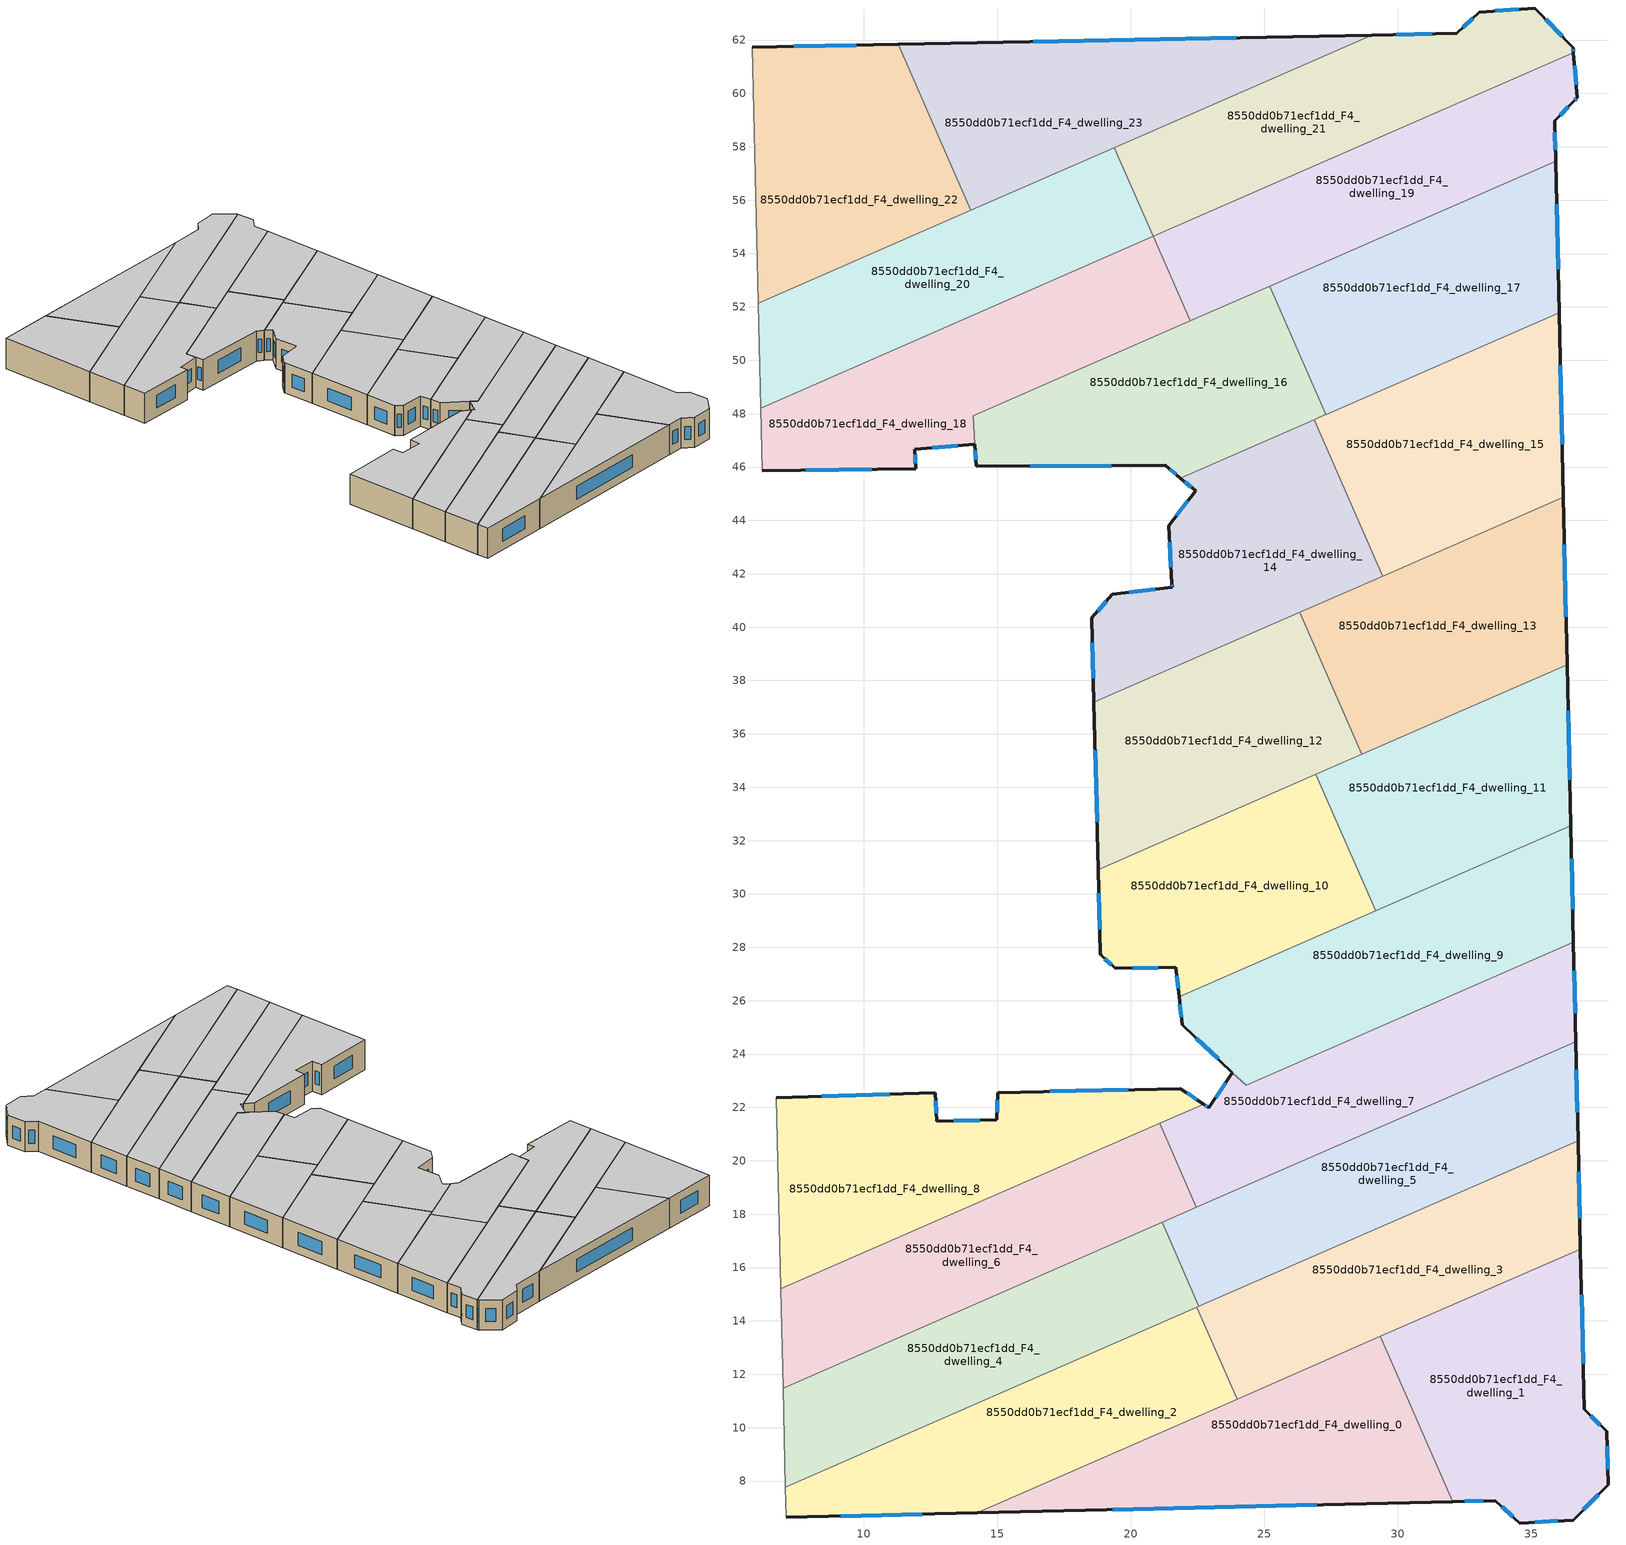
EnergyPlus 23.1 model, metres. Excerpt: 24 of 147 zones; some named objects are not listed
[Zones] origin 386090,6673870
8550dd0b71ecf1dd_F4_dwelling_0
 floor to 8550dd0b71ecf1dd_F3_dwelling_0 (EU_floor_Construction): 29.36,13.42 32.06,7.23 14.24,6.81 z12
 wall outside (EU_wall_Construction): 14.24,6.81 32.06,7.23 z12:15
 wall to 8550dd0b71ecf1dd_F4_dwelling_1 (EU_wall_Construction): 32.06,7.23 29.36,13.42 z12:15
 wall to 8550dd0b71ecf1dd_F4_dwelling_2 (EU_wall_Construction): 23.99,11.07 14.24,6.81 z12:15
 wall to 8550dd0b71ecf1dd_F4_dwelling_3 (EU_wall_Construction): 29.36,13.42 23.99,11.07 z12:15
 window (EU_Window_Construction): 19.33,6.93 26.97,7.11 z12.86:14.14
 ceiling to 8550dd0b71ecf1dd_F5_dwelling_0 (EU_floor_Construction): 32.06,7.23 29.36,13.42 14.24,6.81 z15
8550dd0b71ecf1dd_F4_dwelling_1
 floor to 8550dd0b71ecf1dd_F3_dwelling_1 (EU_floor_Construction): 36.85,16.7 36.99,10.68 37.84,9.87 37.89,7.87 36.58,6.54 34.58,6.43 33.66,7.27 32.06,7.23 29.36,13.42 z12
 wall outside (EU_wall_Construction): 32.06,7.23 33.66,7.27 34.58,6.43 36.58,6.54 37.89,7.87 37.84,9.87 36.99,10.68 36.85,16.7 z12:15
 wall to 8550dd0b71ecf1dd_F4_dwelling_3 (EU_wall_Construction): 36.85,16.7 29.36,13.42 z12:15
 window (EU_Window_Construction): 35.15,6.46 36,6.51 / 33.92,7.03 34.32,6.67 / 32.52,7.24 33.2,7.26 / 36.95,12.4 36.89,14.98 / 37.6,10.1 37.23,10.45 / 37.88,8.44 37.85,9.29 / 36.95,6.92 37.52,7.49 z12.86:14.14
 ceiling to 8550dd0b71ecf1dd_F5_dwelling_1 (EU_floor_Construction): 36.58,6.54 37.89,7.87 37.84,9.87 36.99,10.68 36.85,16.7 29.36,13.42 32.06,7.23 33.66,7.27 34.58,6.43 z15
8550dd0b71ecf1dd_F4_dwelling_10
 floor to 8550dd0b71ecf1dd_F3_dwelling_10 (EU_floor_Construction): 26.94,34.48 29.17,29.37 21.81,26.15 21.69,27.25 19.42,27.21 18.87,27.72 18.86,27.78 18.78,30.92 z12
 wall outside (EU_wall_Construction): 18.78,30.92 18.86,27.78 18.87,27.72 19.42,27.21 21.69,27.25 21.81,26.15 z12:15
 wall to 8550dd0b71ecf1dd_F4_dwelling_11 (EU_wall_Construction): 29.17,29.37 26.94,34.48 z12:15
 wall to 8550dd0b71ecf1dd_F4_dwelling_9 (EU_wall_Construction): 21.81,26.15 29.17,29.37 z12:15
 wall to 8550dd0b71ecf1dd_F4_dwelling_12 (EU_wall_Construction): 26.94,34.48 18.78,30.92 z12:15
 window (EU_Window_Construction): 21.72,26.94 21.77,26.46 / 20.07,27.22 21.04,27.24 / 19.03,27.58 19.26,27.35 / 18.81,30.02 18.84,28.68 z12.86:14.14
 ceiling to 8550dd0b71ecf1dd_F5_dwelling_10 (EU_floor_Construction): 29.17,29.37 26.94,34.48 18.78,30.92 18.86,27.78 18.87,27.72 19.42,27.21 21.69,27.25 21.81,26.15 z15
8550dd0b71ecf1dd_F4_dwelling_11
 floor to 8550dd0b71ecf1dd_F3_dwelling_11 (EU_floor_Construction): 36.35,38.6 36.49,32.56 29.17,29.37 26.94,34.48 z12
 wall outside (EU_wall_Construction): 36.49,32.56 36.35,38.6 z12:15
 wall to 8550dd0b71ecf1dd_F4_dwelling_13 (EU_wall_Construction): 36.35,38.6 28.65,35.23 z12:15
 wall to 8550dd0b71ecf1dd_F4_dwelling_9 (EU_wall_Construction): 29.17,29.37 36.49,32.56 z12:15
 wall to 8550dd0b71ecf1dd_F4_dwelling_12 (EU_wall_Construction): 28.65,35.23 26.94,34.48 z12:15
 window (EU_Window_Construction): 36.45,34.29 36.39,36.87 z12.86:14.14
 ceiling to 8550dd0b71ecf1dd_F5_dwelling_11 (EU_floor_Construction): 36.49,32.56 36.35,38.6 26.94,34.48 29.17,29.37 z15
8550dd0b71ecf1dd_F4_dwelling_12
 floor to 8550dd0b71ecf1dd_F3_dwelling_12 (EU_floor_Construction): 26.33,40.55 28.65,35.23 18.78,30.92 18.62,37.18 z12
 wall outside (EU_wall_Construction): 18.62,37.18 18.78,30.92 z12:15
 wall to 8550dd0b71ecf1dd_F4_dwelling_14 (EU_wall_Construction): 26.33,40.55 18.62,37.18 z12:15
 wall to 8550dd0b71ecf1dd_F4_dwelling_13 (EU_wall_Construction): 28.65,35.23 26.33,40.55 z12:15
 window (EU_Window_Construction): 18.67,35.39 18.74,32.71 z12.86:14.14
 ceiling to 8550dd0b71ecf1dd_F5_dwelling_12 (EU_floor_Construction): 28.65,35.23 26.33,40.55 18.62,37.18 18.78,30.92 z15
8550dd0b71ecf1dd_F4_dwelling_13
 floor to 8550dd0b71ecf1dd_F3_dwelling_13 (EU_floor_Construction): 36.21,44.87 36.35,38.6 28.65,35.23 26.33,40.55 z12
 wall outside (EU_wall_Construction): 36.35,38.6 36.21,44.87 z12:15
 wall to 8550dd0b71ecf1dd_F4_dwelling_15 (EU_wall_Construction): 36.21,44.87 29.44,41.91 z12:15
 wall to 8550dd0b71ecf1dd_F4_dwelling_14 (EU_wall_Construction): 29.44,41.91 26.33,40.55 z12:15
 window (EU_Window_Construction): 36.31,40.39 36.25,43.08 z12.86:14.14
 ceiling to 8550dd0b71ecf1dd_F5_dwelling_13 (EU_floor_Construction): 36.35,38.6 36.21,44.87 26.33,40.55 28.65,35.23 z15
8550dd0b71ecf1dd_F4_dwelling_14
 floor to 8550dd0b71ecf1dd_F3_dwelling_14 (EU_floor_Construction): 26.87,47.78 29.44,41.91 18.62,37.18 18.54,40.32 18.54,40.35 19.3,41.23 21.55,41.5 21.54,41.63 21.42,43.81 22.43,45.11 21.86,45.59 z12
 wall outside (EU_wall_Construction): 21.86,45.59 22.43,45.11 21.42,43.81 21.54,41.63 21.55,41.5 19.3,41.23 18.54,40.35 18.54,40.32 18.62,37.18 z12:15
 wall to 8550dd0b71ecf1dd_F4_dwelling_15 (EU_wall_Construction): 29.44,41.91 26.87,47.78 z12:15
 wall to 8550dd0b71ecf1dd_F4_dwelling_16 (EU_wall_Construction): 26.87,47.78 21.86,45.59 z12:15
 window (EU_Window_Construction): 18.56,39.42 18.6,38.08 / 19.09,40.98 18.76,40.6 / 20.91,41.42 19.95,41.31 / 21.55,41.59 21.55,41.54 / 21.46,43.18 21.51,42.25 / 22.14,44.74 21.71,44.18 / 22.02,45.45 22.27,45.25 z12.86:14.14
 ceiling to 8550dd0b71ecf1dd_F5_dwelling_14 (EU_floor_Construction): 29.44,41.91 26.87,47.78 21.86,45.59 22.43,45.11 21.42,43.81 21.54,41.63 21.55,41.5 19.3,41.23 18.54,40.35 18.54,40.32 18.62,37.18 z15
8550dd0b71ecf1dd_F4_dwelling_15
 floor to 8550dd0b71ecf1dd_F3_dwelling_15 (EU_floor_Construction): 36.05,51.79 36.21,44.87 29.44,41.91 26.87,47.78 z12
 wall outside (EU_wall_Construction): 36.21,44.87 36.05,51.79 z12:15
 wall to 8550dd0b71ecf1dd_F4_dwelling_17 (EU_wall_Construction): 36.05,51.79 27.31,47.97 z12:15
 wall to 8550dd0b71ecf1dd_F4_dwelling_16 (EU_wall_Construction): 27.31,47.97 26.87,47.78 z12:15
 window (EU_Window_Construction): 36.16,46.85 36.09,49.81 z12.86:14.14
 ceiling to 8550dd0b71ecf1dd_F5_dwelling_15 (EU_floor_Construction): 36.21,44.87 36.05,51.79 26.87,47.78 29.44,41.91 z15
8550dd0b71ecf1dd_F4_dwelling_16
 floor to 8550dd0b71ecf1dd_F3_dwelling_16 (EU_floor_Construction): 25.21,52.78 27.31,47.97 21.86,45.59 21.3,46.06 14.21,46.03 14.09,47.92 z12
 wall outside (EU_wall_Construction): 14.16,46.86 14.21,46.03 21.3,46.06 21.86,45.59 z12:15
 wall to 8550dd0b71ecf1dd_F4_dwelling_17 (EU_wall_Construction): 27.31,47.97 25.21,52.78 z12:15
 wall to 8550dd0b71ecf1dd_F4_dwelling_18 (EU_wall_Construction): 22.24,51.48 14.1,47.92 / 14.09,47.92 14.16,46.86 z12:15
 wall to 8550dd0b71ecf1dd_F4_dwelling_19 (EU_wall_Construction): 25.21,52.78 22.24,51.48 z12:15
 window (EU_Window_Construction): 21.46,45.92 21.7,45.72 / 16.23,46.04 19.27,46.05 / 14.17,46.62 14.19,46.27 z12.86:14.14
 ceiling to 8550dd0b71ecf1dd_F5_dwelling_16 (EU_floor_Construction): 27.31,47.97 25.21,52.78 14.09,47.92 14.21,46.03 21.3,46.06 21.86,45.59 z15
8550dd0b71ecf1dd_F4_dwelling_17
 floor to 8550dd0b71ecf1dd_F3_dwelling_17 (EU_floor_Construction): 35.92,57.46 36.05,51.79 27.31,47.97 25.21,52.78 z12
 wall outside (EU_wall_Construction): 36.05,51.79 35.92,57.46 z12:15
 wall to 8550dd0b71ecf1dd_F4_dwelling_19 (EU_wall_Construction): 35.92,57.46 25.21,52.78 z12:15
 window (EU_Window_Construction): 36.01,53.41 35.96,55.84 z12.86:14.14
 ceiling to 8550dd0b71ecf1dd_F5_dwelling_17 (EU_floor_Construction): 36.05,51.79 35.92,57.46 25.21,52.78 27.31,47.97 z15
8550dd0b71ecf1dd_F4_dwelling_18
 floor to 8550dd0b71ecf1dd_F3_dwelling_18 (EU_floor_Construction): 20.85,54.64 22.23,51.48 14.09,47.92 14.16,46.86 11.91,46.67 11.94,45.93 6.18,45.86 6.13,48.21 z12
 wall outside (EU_wall_Construction): 6.18,45.86 11.94,45.93 11.91,46.67 14.16,46.86 z12:15
 wall adiabatic (EU_wall_Construction): 6.13,48.21 6.18,45.86 z12:15
 wall to 8550dd0b71ecf1dd_F4_dwelling_19 (EU_wall_Construction): 22.23,51.48 20.85,54.64 z12:15
 wall to 8550dd0b71ecf1dd_F4_dwelling_20 (EU_wall_Construction): 20.85,54.64 6.13,48.21 z12:15
 window (EU_Window_Construction): 12.55,46.73 13.52,46.8 / 11.93,46.15 11.92,46.46 / 7.83,45.88 10.3,45.91 z12.86:14.14
 ceiling to 8550dd0b71ecf1dd_F5_dwelling_18 (EU_floor_Construction): 22.23,51.48 20.85,54.64 6.13,48.21 6.18,45.86 11.94,45.93 11.91,46.67 14.16,46.86 14.09,47.92 z15
8550dd0b71ecf1dd_F4_dwelling_19
 floor to 8550dd0b71ecf1dd_F3_dwelling_19 (EU_floor_Construction): 36.59,61.52 36.74,59.85 36.6,59.7 35.88,58.98 35.92,57.46 22.23,51.48 20.85,54.64 z12
 wall outside (EU_wall_Construction): 35.92,57.46 35.88,58.98 36.6,59.7 36.74,59.85 36.59,61.52 z12:15
 wall to 8550dd0b71ecf1dd_F4_dwelling_21 (EU_wall_Construction): 36.59,61.52 20.85,54.64 z12:15
 window (EU_Window_Construction): 36.09,59.18 36.39,59.49 / 35.91,57.89 35.89,58.54 / 36.7,60.33 36.63,61.04 / 36.64,59.74 36.7,59.81 z12.86:14.14
 ceiling to 8550dd0b71ecf1dd_F5_dwelling_19 (EU_floor_Construction): 35.92,57.46 35.88,58.98 36.6,59.7 36.74,59.85 36.59,61.52 20.85,54.64 22.23,51.48 z15
8550dd0b71ecf1dd_F4_dwelling_2
 floor to 8550dd0b71ecf1dd_F3_dwelling_2 (EU_floor_Construction): 22.48,14.51 23.99,11.07 14.24,6.81 7.08,6.64 7.06,7.77 z12
 wall outside (EU_wall_Construction): 7.08,6.64 14.24,6.81 z12:15
 wall adiabatic (EU_wall_Construction): 7.06,7.77 7.08,6.64 z12:15
 wall to 8550dd0b71ecf1dd_F4_dwelling_3 (EU_wall_Construction): 23.99,11.07 22.48,14.51 z12:15
 wall to 8550dd0b71ecf1dd_F4_dwelling_4 (EU_wall_Construction): 22.48,14.51 7.06,7.77 z12:15
 window (EU_Window_Construction): 9.13,6.69 12.19,6.76 z12.86:14.14
 ceiling to 8550dd0b71ecf1dd_F5_dwelling_2 (EU_floor_Construction): 23.99,11.07 22.48,14.51 7.06,7.77 7.08,6.64 14.24,6.81 z15
8550dd0b71ecf1dd_F4_dwelling_20
 floor to 8550dd0b71ecf1dd_F3_dwelling_20 (EU_floor_Construction): 19.39,57.97 20.85,54.64 6.13,48.21 6.04,52.14 z12
 wall to 8550dd0b71ecf1dd_F4_dwelling_21 (EU_wall_Construction): 20.85,54.64 19.39,57.97 z12:15
 wall adiabatic (EU_wall_Construction): 6.04,52.14 6.13,48.21 z12:15
 wall to 8550dd0b71ecf1dd_F4_dwelling_22 (EU_wall_Construction): 14,55.62 6.04,52.14 z12:15
 wall to 8550dd0b71ecf1dd_F4_dwelling_23 (EU_wall_Construction): 19.39,57.97 14,55.62 z12:15
 ceiling to 8550dd0b71ecf1dd_F5_dwelling_20 (EU_floor_Construction): 20.85,54.64 19.39,57.97 6.04,52.14 6.13,48.21 z15
8550dd0b71ecf1dd_F4_dwelling_21
 floor to 8550dd0b71ecf1dd_F3_dwelling_21 (EU_floor_Construction): 35.14,63.2 36.57,61.72 36.59,61.52 20.85,54.64 19.39,57.97 29.03,62.19 32.22,62.25 33.06,63.05 z12
 wall outside (EU_wall_Construction): 36.59,61.52 36.57,61.72 35.14,63.2 33.06,63.05 32.22,62.25 29.03,62.19 z12:15
 wall to 8550dd0b71ecf1dd_F4_dwelling_23 (EU_wall_Construction): 29.03,62.19 19.39,57.97 z12:15
 window (EU_Window_Construction): 34.54,63.16 33.66,63.09 / 36.16,62.14 35.55,62.78 / 36.59,61.58 36.58,61.66 / 31.31,62.23 29.94,62.21 / 32.82,62.82 32.46,62.48 z12.86:14.14
 ceiling to 8550dd0b71ecf1dd_F5_dwelling_21 (EU_floor_Construction): 36.59,61.52 36.57,61.72 35.14,63.2 33.06,63.05 32.22,62.25 29.03,62.19 19.39,57.97 20.85,54.64 z15
8550dd0b71ecf1dd_F4_dwelling_22
 floor to 8550dd0b71ecf1dd_F3_dwelling_22 (EU_floor_Construction): 11.28,61.84 14,55.62 6.04,52.14 5.82,61.73 z12
 wall outside (EU_wall_Construction): 11.28,61.84 5.82,61.73 z12:15
 wall to 8550dd0b71ecf1dd_F4_dwelling_23 (EU_wall_Construction): 14,55.62 11.28,61.84 z12:15
 wall adiabatic (EU_wall_Construction): 5.82,61.73 6.04,52.14 z12:15
 window (EU_Window_Construction): 9.72,61.81 7.38,61.76 z12.86:14.14
 ceiling to 8550dd0b71ecf1dd_F5_dwelling_22 (EU_floor_Construction): 14,55.62 11.28,61.84 5.82,61.73 6.04,52.14 z15
8550dd0b71ecf1dd_F4_dwelling_23
 floor to 8550dd0b71ecf1dd_F3_dwelling_23 (EU_floor_Construction): 29.03,62.19 14,55.62 11.28,61.84 z12
 wall outside (EU_wall_Construction): 29.03,62.19 11.28,61.84 z12:15
 window (EU_Window_Construction): 23.96,62.09 16.35,61.94 z12.86:14.14
 ceiling to 8550dd0b71ecf1dd_F5_dwelling_23 (EU_floor_Construction): 29.03,62.19 11.28,61.84 14,55.62 z15
8550dd0b71ecf1dd_F4_dwelling_3
 floor to 8550dd0b71ecf1dd_F3_dwelling_3 (EU_floor_Construction): 36.76,20.76 36.85,16.7 23.99,11.07 22.48,14.51 z12
 wall outside (EU_wall_Construction): 36.85,16.7 36.76,20.76 z12:15
 wall to 8550dd0b71ecf1dd_F4_dwelling_5 (EU_wall_Construction): 36.76,20.76 22.56,14.55 z12:15
 wall to 8550dd0b71ecf1dd_F4_dwelling_4 (EU_wall_Construction): 22.55,14.55 22.48,14.51 z12:15
 window (EU_Window_Construction): 36.83,17.86 36.79,19.6 z12.86:14.14
 ceiling to 8550dd0b71ecf1dd_F5_dwelling_3 (EU_floor_Construction): 36.85,16.7 36.76,20.76 22.48,14.51 23.99,11.07 z15
8550dd0b71ecf1dd_F4_dwelling_4
 floor to 8550dd0b71ecf1dd_F3_dwelling_4 (EU_floor_Construction): 21.18,17.7 22.55,14.55 7.06,7.77 6.97,11.49 z12
 wall adiabatic (EU_wall_Construction): 6.97,11.49 7.06,7.77 z12:15
 wall to 8550dd0b71ecf1dd_F4_dwelling_5 (EU_wall_Construction): 22.55,14.55 21.18,17.7 z12:15
 wall to 8550dd0b71ecf1dd_F4_dwelling_6 (EU_wall_Construction): 21.18,17.7 6.97,11.49 z12:15
 ceiling to 8550dd0b71ecf1dd_F5_dwelling_4 (EU_floor_Construction): 22.55,14.55 21.18,17.7 6.97,11.49 7.06,7.77 z15
8550dd0b71ecf1dd_F4_dwelling_5
 floor to 8550dd0b71ecf1dd_F3_dwelling_5 (EU_floor_Construction): 36.68,24.47 36.76,20.76 22.55,14.55 21.18,17.7 z12
 wall outside (EU_wall_Construction): 36.76,20.76 36.68,24.47 z12:15
 wall to 8550dd0b71ecf1dd_F4_dwelling_7 (EU_wall_Construction): 36.68,24.47 22.46,18.26 z12:15
 wall to 8550dd0b71ecf1dd_F4_dwelling_6 (EU_wall_Construction): 22.46,18.26 21.18,17.7 z12:15
 window (EU_Window_Construction): 36.74,21.82 36.7,23.41 z12.86:14.14
 ceiling to 8550dd0b71ecf1dd_F5_dwelling_5 (EU_floor_Construction): 36.76,20.76 36.68,24.47 21.18,17.7 22.55,14.55 z15
8550dd0b71ecf1dd_F4_dwelling_6
 floor to 8550dd0b71ecf1dd_F3_dwelling_6 (EU_floor_Construction): 21.09,21.41 22.46,18.26 6.97,11.49 6.89,15.2 z12
 wall adiabatic (EU_wall_Construction): 6.89,15.2 6.97,11.49 z12:15
 wall to 8550dd0b71ecf1dd_F4_dwelling_7 (EU_wall_Construction): 22.46,18.26 21.09,21.41 z12:15
 wall to 8550dd0b71ecf1dd_F4_dwelling_8 (EU_wall_Construction): 21.09,21.41 6.89,15.2 z12:15
 ceiling to 8550dd0b71ecf1dd_F5_dwelling_6 (EU_floor_Construction): 22.46,18.26 21.09,21.41 6.89,15.2 6.97,11.49 z15
8550dd0b71ecf1dd_F4_dwelling_7
 floor to 8550dd0b71ecf1dd_F3_dwelling_7 (EU_floor_Construction): 36.59,28.18 36.68,24.47 22.46,18.26 21.09,21.41 22.73,22.12 22.93,21.99 23.81,23.31 24.33,22.82 z12
 wall outside (EU_wall_Construction): 36.68,24.47 36.59,28.18 / 23.81,23.31 22.93,21.99 22.73,22.12 z12:15
 wall to 8550dd0b71ecf1dd_F4_dwelling_9 (EU_wall_Construction): 36.59,28.18 24.33,22.82 23.81,23.31 z12:15
 wall to 8550dd0b71ecf1dd_F4_dwelling_8 (EU_wall_Construction): 22.73,22.12 21.09,21.41 z12:15
 window (EU_Window_Construction): 36.65,25.53 36.61,27.12 / 22.87,22.03 22.79,22.09 / 23.56,22.93 23.18,22.37 z12.86:14.14
 ceiling to 8550dd0b71ecf1dd_F5_dwelling_7 (EU_floor_Construction): 36.68,24.47 36.59,28.18 24.33,22.82 23.81,23.31 22.93,21.99 22.73,22.12 21.09,21.41 22.46,18.26 z15
8550dd0b71ecf1dd_F4_dwelling_8
 floor to 8550dd0b71ecf1dd_F3_dwelling_8 (EU_floor_Construction): 22.73,22.12 6.89,15.2 6.72,22.36 12.68,22.55 12.73,21.49 14.98,21.53 15.02,22.56 21.86,22.71 z12
 wall outside (EU_wall_Construction): 22.73,22.12 21.86,22.71 15.02,22.56 14.98,21.53 12.73,21.49 12.68,22.55 6.72,22.36 z12:15
 wall adiabatic (EU_wall_Construction): 6.72,22.36 6.89,15.2 z12:15
 window (EU_Window_Construction): 10.98,22.5 8.42,22.41 / 12.72,21.79 12.69,22.25 / 14.34,21.52 13.37,21.5 / 15.01,22.26 14.99,21.82 / 19.91,22.67 16.97,22.6 / 22.48,22.29 22.11,22.54 z12.86:14.14
 ceiling to 8550dd0b71ecf1dd_F5_dwelling_8 (EU_floor_Construction): 22.73,22.12 21.86,22.71 15.02,22.56 14.98,21.53 12.73,21.49 12.68,22.55 6.72,22.36 6.89,15.2 z15
8550dd0b71ecf1dd_F4_dwelling_9
 floor to 8550dd0b71ecf1dd_F3_dwelling_9 (EU_floor_Construction): 36.49,32.56 36.59,28.18 24.33,22.82 21.92,25.1 21.81,26.15 z12
 wall outside (EU_wall_Construction): 21.81,26.15 21.92,25.1 23.81,23.31 / 36.59,28.18 36.49,32.56 z12:15
 window (EU_Window_Construction): 21.84,25.85 21.89,25.4 / 36.56,29.44 36.52,31.31 / 22.46,24.59 23.27,23.82 z12.86:14.14
 ceiling to 8550dd0b71ecf1dd_F5_dwelling_9 (EU_floor_Construction): 36.59,28.18 36.49,32.56 21.81,26.15 21.92,25.1 24.33,22.82 z15
[Building]
EU S2 Campaign: North Axis=0; Terrain=City; Solar Distribution=FullExterior
[Site:Location]
Helsinki-Vantaa.AP: Latitude=60.317; Longitude=24.963; Time Zone=2; Elevation=54.6
[SizingPeriod:WeatherFileDays]
AnnualSizingPeriod: Begin Month=1; Begin Day of Month=1; End Month=12; End Day of Month=31; Day of Week for Start Day=Monday; Use Weather File Daylight Saving Period=No; Use Weather File Rain and Snow Indicators=No
[MATERIAL]
EU_InternalMass_Material: Roughness=MediumRough; Thickness=0.1; Conductivity=1; Density=1800; Specific Heat=900; Thermal Absorptance=0.9; Solar Absorptance=0.7; Visible Absorptance=0.7
[MATERIAL:NOMASS] Roughness=MediumRough; Thermal Absorptance=0.9; Solar Absorptance=0.7; Visible Absorptance=0.7
Name | Thermal Resistance
EU_wall_NoMass | 1.10183
EU_floor_NoMass | 1.70606
[WINDOWMATERIAL:SIMPLEGLAZINGSYSTEM]
EU_Window_SimpleGlazing: UFactor=3.11035; Solar Heat Gain Coefficient=0.8; Visible Transmittance=0.8
[CONSTRUCTION]
EU_wall_Construction: EU_wall_NoMass
EU_floor_Construction: EU_floor_NoMass
EU_Window_Construction: EU_Window_SimpleGlazing
EU_InternalMass_Construction: EU_InternalMass_Material
[ZONE] Type=1; Multiplier=1; Ceiling Height=autocalculate; Floor Area=autocalculate; Part of Total Floor Area=Yes
Name | Volume
8550dd0b71ecf1dd_F4_dwelling_0 | 167.086
8550dd0b71ecf1dd_F4_dwelling_1 | 167.07
8550dd0b71ecf1dd_F4_dwelling_10 | 152.922
8550dd0b71ecf1dd_F4_dwelling_11 | 152.933
8550dd0b71ecf1dd_F4_dwelling_12 | 167.065
8550dd0b71ecf1dd_F4_dwelling_13; 8550dd0b71ecf1dd_F4_dwelling_15 | 167.101
8550dd0b71ecf1dd_F4_dwelling_14 | 167.121
8550dd0b71ecf1dd_F4_dwelling_16 | 158.763
8550dd0b71ecf1dd_F4_dwelling_17 | 167.071
8550dd0b71ecf1dd_F4_dwelling_18 | 175.412
8550dd0b71ecf1dd_F4_dwelling_19; 8550dd0b71ecf1dd_F4_dwelling_3 | 167.09
8550dd0b71ecf1dd_F4_dwelling_2 | 167.093
8550dd0b71ecf1dd_F4_dwelling_20 | 167.083
8550dd0b71ecf1dd_F4_dwelling_21 | 167.095
8550dd0b71ecf1dd_F4_dwelling_22 | 167.094
8550dd0b71ecf1dd_F4_dwelling_23 | 167.108
8550dd0b71ecf1dd_F4_dwelling_4 | 167.112
8550dd0b71ecf1dd_F4_dwelling_5 | 167.111
8550dd0b71ecf1dd_F4_dwelling_6 | 167.076
8550dd0b71ecf1dd_F4_dwelling_7 | 168.354
8550dd0b71ecf1dd_F4_dwelling_8 | 179.109
8550dd0b71ecf1dd_F4_dwelling_9 | 182.156
[INTERNALMASS] Construction=EU_InternalMass_Construction
Name | Zone or ZoneList | Surface Area
8550dd0b71ecf1dd_F4_dwelling_0_EU_InternalMass | 8550dd0b71ecf1dd_F4_dwelling_0 | 55.695
8550dd0b71ecf1dd_F4_dwelling_1_EU_InternalMass | 8550dd0b71ecf1dd_F4_dwelling_1 | 55.6894
8550dd0b71ecf1dd_F4_dwelling_2_EU_InternalMass | 8550dd0b71ecf1dd_F4_dwelling_2 | 55.6995
8550dd0b71ecf1dd_F4_dwelling_3_EU_InternalMass | 8550dd0b71ecf1dd_F4_dwelling_3 | 55.6965
8550dd0b71ecf1dd_F4_dwelling_4_EU_InternalMass | 8550dd0b71ecf1dd_F4_dwelling_4 | 55.7027
8550dd0b71ecf1dd_F4_dwelling_5_EU_InternalMass | 8550dd0b71ecf1dd_F4_dwelling_5 | 55.7027
8550dd0b71ecf1dd_F4_dwelling_6_EU_InternalMass | 8550dd0b71ecf1dd_F4_dwelling_6 | 55.6932
8550dd0b71ecf1dd_F4_dwelling_7_EU_InternalMass | 8550dd0b71ecf1dd_F4_dwelling_7 | 56.1176
8550dd0b71ecf1dd_F4_dwelling_8_EU_InternalMass | 8550dd0b71ecf1dd_F4_dwelling_8 | 59.7071
8550dd0b71ecf1dd_F4_dwelling_9_EU_InternalMass | 8550dd0b71ecf1dd_F4_dwelling_9 | 60.7215
8550dd0b71ecf1dd_F4_dwelling_10_EU_InternalMass | 8550dd0b71ecf1dd_F4_dwelling_10 | 50.974
8550dd0b71ecf1dd_F4_dwelling_11_EU_InternalMass | 8550dd0b71ecf1dd_F4_dwelling_11 | 50.9782
8550dd0b71ecf1dd_F4_dwelling_12_EU_InternalMass | 8550dd0b71ecf1dd_F4_dwelling_12 | 55.6883
8550dd0b71ecf1dd_F4_dwelling_13_EU_InternalMass | 8550dd0b71ecf1dd_F4_dwelling_13 | 55.6998
8550dd0b71ecf1dd_F4_dwelling_14_EU_InternalMass | 8550dd0b71ecf1dd_F4_dwelling_14 | 55.7065
8550dd0b71ecf1dd_F4_dwelling_15_EU_InternalMass | 8550dd0b71ecf1dd_F4_dwelling_15 | 55.7006
8550dd0b71ecf1dd_F4_dwelling_16_EU_InternalMass | 8550dd0b71ecf1dd_F4_dwelling_16 | 52.9204
8550dd0b71ecf1dd_F4_dwelling_17_EU_InternalMass | 8550dd0b71ecf1dd_F4_dwelling_17 | 55.6892
8550dd0b71ecf1dd_F4_dwelling_18_EU_InternalMass | 8550dd0b71ecf1dd_F4_dwelling_18 | 58.4704
8550dd0b71ecf1dd_F4_dwelling_19_EU_InternalMass | 8550dd0b71ecf1dd_F4_dwelling_19 | 55.6969
8550dd0b71ecf1dd_F4_dwelling_20_EU_InternalMass | 8550dd0b71ecf1dd_F4_dwelling_20 | 55.6941
8550dd0b71ecf1dd_F4_dwelling_21_EU_InternalMass | 8550dd0b71ecf1dd_F4_dwelling_21 | 55.698
8550dd0b71ecf1dd_F4_dwelling_22_EU_InternalMass | 8550dd0b71ecf1dd_F4_dwelling_22 | 55.6993
8550dd0b71ecf1dd_F4_dwelling_23_EU_InternalMass | 8550dd0b71ecf1dd_F4_dwelling_23 | 55.7009
[OTHEREQUIPMENT] Fuel Type=Electricity; Design Level Calculation Method=Watts/Area; Power per Zone Floor Area=1; Fraction Latent=0; Fraction Radiant=0; Fraction Lost=0; Carbon Dioxide Generation Rate=0; EndUse Subcategory=EU_Step8_InternalGains
Name | Zone or ZoneList or Space or SpaceList | Schedule
EU_Step8_InternalGain_8550dd0b71ecf1dd_F4_dwelling_0_f000 | 8550dd0b71ecf1dd_F4_dwelling_0 | EU_Step8_GainSchedule_8550dd0b71ecf1dd_F4_dwelling_0_f000
EU_Step8_InternalGain_8550dd0b71ecf1dd_F4_dwelling_1_f000 | 8550dd0b71ecf1dd_F4_dwelling_1 | EU_Step8_GainSchedule_8550dd0b71ecf1dd_F4_dwelling_1_f000
EU_Step8_InternalGain_8550dd0b71ecf1dd_F4_dwelling_2_f000 | 8550dd0b71ecf1dd_F4_dwelling_2 | EU_Step8_GainSchedule_8550dd0b71ecf1dd_F4_dwelling_2_f000
EU_Step8_InternalGain_8550dd0b71ecf1dd_F4_dwelling_3_f000 | 8550dd0b71ecf1dd_F4_dwelling_3 | EU_Step8_GainSchedule_8550dd0b71ecf1dd_F4_dwelling_3_f000
EU_Step8_InternalGain_8550dd0b71ecf1dd_F4_dwelling_4_f000 | 8550dd0b71ecf1dd_F4_dwelling_4 | EU_Step8_GainSchedule_8550dd0b71ecf1dd_F4_dwelling_4_f000
EU_Step8_InternalGain_8550dd0b71ecf1dd_F4_dwelling_5_f000 | 8550dd0b71ecf1dd_F4_dwelling_5 | EU_Step8_GainSchedule_8550dd0b71ecf1dd_F4_dwelling_5_f000
EU_Step8_InternalGain_8550dd0b71ecf1dd_F4_dwelling_6_f000 | 8550dd0b71ecf1dd_F4_dwelling_6 | EU_Step8_GainSchedule_8550dd0b71ecf1dd_F4_dwelling_6_f000
EU_Step8_InternalGain_8550dd0b71ecf1dd_F4_dwelling_7_f000 | 8550dd0b71ecf1dd_F4_dwelling_7 | EU_Step8_GainSchedule_8550dd0b71ecf1dd_F4_dwelling_7_f000
EU_Step8_InternalGain_8550dd0b71ecf1dd_F4_dwelling_8_f000 | 8550dd0b71ecf1dd_F4_dwelling_8 | EU_Step8_GainSchedule_8550dd0b71ecf1dd_F4_dwelling_8_f000
EU_Step8_InternalGain_8550dd0b71ecf1dd_F4_dwelling_9_f000 | 8550dd0b71ecf1dd_F4_dwelling_9 | EU_Step8_GainSchedule_8550dd0b71ecf1dd_F4_dwelling_9_f000
EU_Step8_InternalGain_8550dd0b71ecf1dd_F4_dwelling_10_f000 | 8550dd0b71ecf1dd_F4_dwelling_10 | EU_Step8_GainSchedule_8550dd0b71ecf1dd_F4_dwelling_10_f000
EU_Step8_InternalGain_8550dd0b71ecf1dd_F4_dwelling_11_f000 | 8550dd0b71ecf1dd_F4_dwelling_11 | EU_Step8_GainSchedule_8550dd0b71ecf1dd_F4_dwelling_11_f000
EU_Step8_InternalGain_8550dd0b71ecf1dd_F4_dwelling_12_f000 | 8550dd0b71ecf1dd_F4_dwelling_12 | EU_Step8_GainSchedule_8550dd0b71ecf1dd_F4_dwelling_12_f000
EU_Step8_InternalGain_8550dd0b71ecf1dd_F4_dwelling_13_f000 | 8550dd0b71ecf1dd_F4_dwelling_13 | EU_Step8_GainSchedule_8550dd0b71ecf1dd_F4_dwelling_13_f000
EU_Step8_InternalGain_8550dd0b71ecf1dd_F4_dwelling_14_f000 | 8550dd0b71ecf1dd_F4_dwelling_14 | EU_Step8_GainSchedule_8550dd0b71ecf1dd_F4_dwelling_14_f000
EU_Step8_InternalGain_8550dd0b71ecf1dd_F4_dwelling_15_f000 | 8550dd0b71ecf1dd_F4_dwelling_15 | EU_Step8_GainSchedule_8550dd0b71ecf1dd_F4_dwelling_15_f000
EU_Step8_InternalGain_8550dd0b71ecf1dd_F4_dwelling_16_f000 | 8550dd0b71ecf1dd_F4_dwelling_16 | EU_Step8_GainSchedule_8550dd0b71ecf1dd_F4_dwelling_16_f000
EU_Step8_InternalGain_8550dd0b71ecf1dd_F4_dwelling_17_f000 | 8550dd0b71ecf1dd_F4_dwelling_17 | EU_Step8_GainSchedule_8550dd0b71ecf1dd_F4_dwelling_17_f000
EU_Step8_InternalGain_8550dd0b71ecf1dd_F4_dwelling_18_f000 | 8550dd0b71ecf1dd_F4_dwelling_18 | EU_Step8_GainSchedule_8550dd0b71ecf1dd_F4_dwelling_18_f000
EU_Step8_InternalGain_8550dd0b71ecf1dd_F4_dwelling_19_f000 | 8550dd0b71ecf1dd_F4_dwelling_19 | EU_Step8_GainSchedule_8550dd0b71ecf1dd_F4_dwelling_19_f000
EU_Step8_InternalGain_8550dd0b71ecf1dd_F4_dwelling_20_f000 | 8550dd0b71ecf1dd_F4_dwelling_20 | EU_Step8_GainSchedule_8550dd0b71ecf1dd_F4_dwelling_20_f000
EU_Step8_InternalGain_8550dd0b71ecf1dd_F4_dwelling_21_f000 | 8550dd0b71ecf1dd_F4_dwelling_21 | EU_Step8_GainSchedule_8550dd0b71ecf1dd_F4_dwelling_21_f000
EU_Step8_InternalGain_8550dd0b71ecf1dd_F4_dwelling_22_f000 | 8550dd0b71ecf1dd_F4_dwelling_22 | EU_Step8_GainSchedule_8550dd0b71ecf1dd_F4_dwelling_22_f000
EU_Step8_InternalGain_8550dd0b71ecf1dd_F4_dwelling_23_f000 | 8550dd0b71ecf1dd_F4_dwelling_23 | EU_Step8_GainSchedule_8550dd0b71ecf1dd_F4_dwelling_23_f000
[ZONEVENTILATION:DESIGNFLOWRATE] Schedule=EU_AlwaysOn; Design Flow Rate Calculation Method=AirChanges/Hour; Air Changes per Hour=0.756316; Ventilation Type=Natural; Fan Pressure Rise=0; Fan Total Efficiency=1; Constant Term Coefficient=1; Temperature Term Coefficient=0; Velocity Term Coefficient=0; Velocity Squared Term Coefficient=0; Minimum Indoor Temperature=-100; Maximum Indoor Temperature=100; Delta Temperature=-100; Minimum Outdoor Temperature=-100; Maximum Outdoor Temperature=100; Maximum Wind Speed=40
Name | Zone or ZoneList or Space or SpaceList
EU_ConstantAir_8550dd0b71ecf1dd_F4_dwelling_0 | 8550dd0b71ecf1dd_F4_dwelling_0
EU_ConstantAir_8550dd0b71ecf1dd_F4_dwelling_1 | 8550dd0b71ecf1dd_F4_dwelling_1
EU_ConstantAir_8550dd0b71ecf1dd_F4_dwelling_2 | 8550dd0b71ecf1dd_F4_dwelling_2
EU_ConstantAir_8550dd0b71ecf1dd_F4_dwelling_3 | 8550dd0b71ecf1dd_F4_dwelling_3
EU_ConstantAir_8550dd0b71ecf1dd_F4_dwelling_4 | 8550dd0b71ecf1dd_F4_dwelling_4
EU_ConstantAir_8550dd0b71ecf1dd_F4_dwelling_5 | 8550dd0b71ecf1dd_F4_dwelling_5
EU_ConstantAir_8550dd0b71ecf1dd_F4_dwelling_6 | 8550dd0b71ecf1dd_F4_dwelling_6
EU_ConstantAir_8550dd0b71ecf1dd_F4_dwelling_7 | 8550dd0b71ecf1dd_F4_dwelling_7
EU_ConstantAir_8550dd0b71ecf1dd_F4_dwelling_8 | 8550dd0b71ecf1dd_F4_dwelling_8
EU_ConstantAir_8550dd0b71ecf1dd_F4_dwelling_9 | 8550dd0b71ecf1dd_F4_dwelling_9
EU_ConstantAir_8550dd0b71ecf1dd_F4_dwelling_10 | 8550dd0b71ecf1dd_F4_dwelling_10
EU_ConstantAir_8550dd0b71ecf1dd_F4_dwelling_11 | 8550dd0b71ecf1dd_F4_dwelling_11
EU_ConstantAir_8550dd0b71ecf1dd_F4_dwelling_12 | 8550dd0b71ecf1dd_F4_dwelling_12
EU_ConstantAir_8550dd0b71ecf1dd_F4_dwelling_13 | 8550dd0b71ecf1dd_F4_dwelling_13
EU_ConstantAir_8550dd0b71ecf1dd_F4_dwelling_14 | 8550dd0b71ecf1dd_F4_dwelling_14
EU_ConstantAir_8550dd0b71ecf1dd_F4_dwelling_15 | 8550dd0b71ecf1dd_F4_dwelling_15
EU_ConstantAir_8550dd0b71ecf1dd_F4_dwelling_16 | 8550dd0b71ecf1dd_F4_dwelling_16
EU_ConstantAir_8550dd0b71ecf1dd_F4_dwelling_17 | 8550dd0b71ecf1dd_F4_dwelling_17
EU_ConstantAir_8550dd0b71ecf1dd_F4_dwelling_18 | 8550dd0b71ecf1dd_F4_dwelling_18
EU_ConstantAir_8550dd0b71ecf1dd_F4_dwelling_19 | 8550dd0b71ecf1dd_F4_dwelling_19
EU_ConstantAir_8550dd0b71ecf1dd_F4_dwelling_20 | 8550dd0b71ecf1dd_F4_dwelling_20
EU_ConstantAir_8550dd0b71ecf1dd_F4_dwelling_21 | 8550dd0b71ecf1dd_F4_dwelling_21
EU_ConstantAir_8550dd0b71ecf1dd_F4_dwelling_22 | 8550dd0b71ecf1dd_F4_dwelling_22
EU_ConstantAir_8550dd0b71ecf1dd_F4_dwelling_23 | 8550dd0b71ecf1dd_F4_dwelling_23
[HVACTEMPLATE:ZONE:IDEALLOADSAIRSYSTEM] System Availability Schedule=EU_AlwaysOn; Maximum Heating Supply Air Temperature=50; Minimum Cooling Supply Air Temperature=13; Maximum Heating Supply Air Humidity Ratio=0.0156; Minimum Cooling Supply Air Humidity Ratio=0.0077; Heating Limit=NoLimit; Cooling Limit=NoLimit; Heating Availability Schedule=EU_AlwaysOn; Cooling Availability Schedule=EU_CoolingOff; Dehumidification Control Type=ConstantSensibleHeatRatio; Cooling Sensible Heat Ratio=0.7; Dehumidification Setpoint=60; Humidification Control Type=None; Humidification Setpoint=30; Outdoor Air Method=None; Outdoor Air Flow Rate per Person=0.00944; Outdoor Air Flow Rate per Zone Floor Area=0; Outdoor Air Flow Rate per Zone=0; Demand Controlled Ventilation Type=None; Outdoor Air Economizer Type=NoEconomizer; Heat Recovery Type=None; Sensible Heat Recovery Effectiveness=0.7; Latent Heat Recovery Effectiveness=0.65
Name | Template Thermostat
8550dd0b71ecf1dd_F4_dwelling_0 | EU_HeatOnly_8550dd0b71ecf1dd_F4_dwelling_0
8550dd0b71ecf1dd_F4_dwelling_1 | EU_HeatOnly_8550dd0b71ecf1dd_F4_dwelling_1
8550dd0b71ecf1dd_F4_dwelling_2 | EU_HeatOnly_8550dd0b71ecf1dd_F4_dwelling_2
8550dd0b71ecf1dd_F4_dwelling_3 | EU_HeatOnly_8550dd0b71ecf1dd_F4_dwelling_3
8550dd0b71ecf1dd_F4_dwelling_4 | EU_HeatOnly_8550dd0b71ecf1dd_F4_dwelling_4
8550dd0b71ecf1dd_F4_dwelling_5 | EU_HeatOnly_8550dd0b71ecf1dd_F4_dwelling_5
8550dd0b71ecf1dd_F4_dwelling_6 | EU_HeatOnly_8550dd0b71ecf1dd_F4_dwelling_6
8550dd0b71ecf1dd_F4_dwelling_7 | EU_HeatOnly_8550dd0b71ecf1dd_F4_dwelling_7
8550dd0b71ecf1dd_F4_dwelling_8 | EU_HeatOnly_8550dd0b71ecf1dd_F4_dwelling_8
8550dd0b71ecf1dd_F4_dwelling_9 | EU_HeatOnly_8550dd0b71ecf1dd_F4_dwelling_9
8550dd0b71ecf1dd_F4_dwelling_10 | EU_HeatOnly_8550dd0b71ecf1dd_F4_dwelling_10
8550dd0b71ecf1dd_F4_dwelling_11 | EU_HeatOnly_8550dd0b71ecf1dd_F4_dwelling_11
8550dd0b71ecf1dd_F4_dwelling_12 | EU_HeatOnly_8550dd0b71ecf1dd_F4_dwelling_12
8550dd0b71ecf1dd_F4_dwelling_13 | EU_HeatOnly_8550dd0b71ecf1dd_F4_dwelling_13
8550dd0b71ecf1dd_F4_dwelling_14 | EU_HeatOnly_8550dd0b71ecf1dd_F4_dwelling_14
8550dd0b71ecf1dd_F4_dwelling_15 | EU_HeatOnly_8550dd0b71ecf1dd_F4_dwelling_15
8550dd0b71ecf1dd_F4_dwelling_16 | EU_HeatOnly_8550dd0b71ecf1dd_F4_dwelling_16
8550dd0b71ecf1dd_F4_dwelling_17 | EU_HeatOnly_8550dd0b71ecf1dd_F4_dwelling_17
8550dd0b71ecf1dd_F4_dwelling_18 | EU_HeatOnly_8550dd0b71ecf1dd_F4_dwelling_18
8550dd0b71ecf1dd_F4_dwelling_19 | EU_HeatOnly_8550dd0b71ecf1dd_F4_dwelling_19
8550dd0b71ecf1dd_F4_dwelling_20 | EU_HeatOnly_8550dd0b71ecf1dd_F4_dwelling_20
8550dd0b71ecf1dd_F4_dwelling_21 | EU_HeatOnly_8550dd0b71ecf1dd_F4_dwelling_21
8550dd0b71ecf1dd_F4_dwelling_22 | EU_HeatOnly_8550dd0b71ecf1dd_F4_dwelling_22
8550dd0b71ecf1dd_F4_dwelling_23 | EU_HeatOnly_8550dd0b71ecf1dd_F4_dwelling_23
[SIZING:ZONE] Zone Cooling Design Supply Air Temperature Input Method=SupplyAirTemperature; Zone Cooling Design Supply Air Temperature=13; Zone Heating Design Supply Air Temperature Input Method=SupplyAirTemperature; Zone Heating Design Supply Air Temperature=50; Zone Cooling Design Supply Air Humidity Ratio=0.008; Zone Heating Design Supply Air Humidity Ratio=0.008; Cooling Design Air Flow Method=DesignDay; Cooling Design Air Flow Rate=0; Cooling Minimum Air Flow per Zone Floor Area=0.000762; Cooling Minimum Air Flow=0; Cooling Minimum Air Flow Fraction=0.2; Heating Design Air Flow Method=DesignDay; Heating Design Air Flow Rate=0; Heating Maximum Air Flow per Zone Floor Area=0.002032; Heating Maximum Air Flow=0.141576; Heating Maximum Air Flow Fraction=0.3; Account for Dedicated Outdoor Air System=No; Dedicated Outdoor Air System Control Strategy=NeutralSupplyAir; Dedicated Outdoor Air Low Setpoint Temperature for Design=autosize; Dedicated Outdoor Air High Setpoint Temperature for Design=autosize; Zone Load Sizing Method=Sensible Load Only No Latent Load; Zone Latent Cooling Design Supply Air Humidity Ratio Input Method=HumidityRatioDifference; Zone Cooling Design Supply Air Humidity Ratio Difference=0.005; Zone Latent Heating Design Supply Air Humidity Ratio Input Method=HumidityRatioDifference; Zone Humidification Design Supply Air Humidity Ratio Difference=0.005
8550dd0b71ecf1dd_F4_dwelling_0; 8550dd0b71ecf1dd_F4_dwelling_1; 8550dd0b71ecf1dd_F4_dwelling_2; 8550dd0b71ecf1dd_F4_dwelling_3; 8550dd0b71ecf1dd_F4_dwelling_4; 8550dd0b71ecf1dd_F4_dwelling_5; 8550dd0b71ecf1dd_F4_dwelling_6; 8550dd0b71ecf1dd_F4_dwelling_7; 8550dd0b71ecf1dd_F4_dwelling_8; 8550dd0b71ecf1dd_F4_dwelling_9; 8550dd0b71ecf1dd_F4_dwelling_10; 8550dd0b71ecf1dd_F4_dwelling_11; 8550dd0b71ecf1dd_F4_dwelling_12; 8550dd0b71ecf1dd_F4_dwelling_13; 8550dd0b71ecf1dd_F4_dwelling_14; 8550dd0b71ecf1dd_F4_dwelling_15; 8550dd0b71ecf1dd_F4_dwelling_16; 8550dd0b71ecf1dd_F4_dwelling_17; 8550dd0b71ecf1dd_F4_dwelling_18; 8550dd0b71ecf1dd_F4_dwelling_19; 8550dd0b71ecf1dd_F4_dwelling_20; 8550dd0b71ecf1dd_F4_dwelling_21; 8550dd0b71ecf1dd_F4_dwelling_22; 8550dd0b71ecf1dd_F4_dwelling_23
[SCHEDULE:CONSTANT]
Name | Hourly Value
EU_AlwaysOn | 1
EU_CoolingOff | 0
[SCHEDULE:FILE] Column Number=1; Rows to Skip at Top=0; Number of Hours of Data=8760; Column Separator=Comma; Interpolate to Timestep=No; Minutes per Item=60; Adjust Schedule for Daylight Savings=Yes
Name | File
EU_Step8_GainSchedule_8550dd0b71ecf1dd_F4_dwelling_0_f000 | ../../schedules/8550dd0b71ecf1dd/8550dd0b71ecf1dd_F4_dwelling_0_f000_gain.csv
EU_Step8_GainSchedule_8550dd0b71ecf1dd_F4_dwelling_1_f000 | ../../schedules/8550dd0b71ecf1dd/8550dd0b71ecf1dd_F4_dwelling_1_f000_gain.csv
EU_Step8_GainSchedule_8550dd0b71ecf1dd_F4_dwelling_2_f000 | ../../schedules/8550dd0b71ecf1dd/8550dd0b71ecf1dd_F4_dwelling_2_f000_gain.csv
EU_Step8_GainSchedule_8550dd0b71ecf1dd_F4_dwelling_3_f000 | ../../schedules/8550dd0b71ecf1dd/8550dd0b71ecf1dd_F4_dwelling_3_f000_gain.csv
EU_Step8_GainSchedule_8550dd0b71ecf1dd_F4_dwelling_4_f000 | ../../schedules/8550dd0b71ecf1dd/8550dd0b71ecf1dd_F4_dwelling_4_f000_gain.csv
EU_Step8_GainSchedule_8550dd0b71ecf1dd_F4_dwelling_5_f000 | ../../schedules/8550dd0b71ecf1dd/8550dd0b71ecf1dd_F4_dwelling_5_f000_gain.csv
EU_Step8_GainSchedule_8550dd0b71ecf1dd_F4_dwelling_6_f000 | ../../schedules/8550dd0b71ecf1dd/8550dd0b71ecf1dd_F4_dwelling_6_f000_gain.csv
EU_Step8_GainSchedule_8550dd0b71ecf1dd_F4_dwelling_7_f000 | ../../schedules/8550dd0b71ecf1dd/8550dd0b71ecf1dd_F4_dwelling_7_f000_gain.csv
EU_Step8_GainSchedule_8550dd0b71ecf1dd_F4_dwelling_8_f000 | ../../schedules/8550dd0b71ecf1dd/8550dd0b71ecf1dd_F4_dwelling_8_f000_gain.csv
EU_Step8_GainSchedule_8550dd0b71ecf1dd_F4_dwelling_9_f000 | ../../schedules/8550dd0b71ecf1dd/8550dd0b71ecf1dd_F4_dwelling_9_f000_gain.csv
EU_Step8_GainSchedule_8550dd0b71ecf1dd_F4_dwelling_10_f000 | ../../schedules/8550dd0b71ecf1dd/8550dd0b71ecf1dd_F4_dwelling_10_f000_gain.csv
EU_Step8_GainSchedule_8550dd0b71ecf1dd_F4_dwelling_11_f000 | ../../schedules/8550dd0b71ecf1dd/8550dd0b71ecf1dd_F4_dwelling_11_f000_gain.csv
EU_Step8_GainSchedule_8550dd0b71ecf1dd_F4_dwelling_12_f000 | ../../schedules/8550dd0b71ecf1dd/8550dd0b71ecf1dd_F4_dwelling_12_f000_gain.csv
EU_Step8_GainSchedule_8550dd0b71ecf1dd_F4_dwelling_13_f000 | ../../schedules/8550dd0b71ecf1dd/8550dd0b71ecf1dd_F4_dwelling_13_f000_gain.csv
EU_Step8_GainSchedule_8550dd0b71ecf1dd_F4_dwelling_14_f000 | ../../schedules/8550dd0b71ecf1dd/8550dd0b71ecf1dd_F4_dwelling_14_f000_gain.csv
EU_Step8_GainSchedule_8550dd0b71ecf1dd_F4_dwelling_15_f000 | ../../schedules/8550dd0b71ecf1dd/8550dd0b71ecf1dd_F4_dwelling_15_f000_gain.csv
EU_Step8_GainSchedule_8550dd0b71ecf1dd_F4_dwelling_16_f000 | ../../schedules/8550dd0b71ecf1dd/8550dd0b71ecf1dd_F4_dwelling_16_f000_gain.csv
EU_Step8_GainSchedule_8550dd0b71ecf1dd_F4_dwelling_17_f000 | ../../schedules/8550dd0b71ecf1dd/8550dd0b71ecf1dd_F4_dwelling_17_f000_gain.csv
EU_Step8_GainSchedule_8550dd0b71ecf1dd_F4_dwelling_18_f000 | ../../schedules/8550dd0b71ecf1dd/8550dd0b71ecf1dd_F4_dwelling_18_f000_gain.csv
EU_Step8_GainSchedule_8550dd0b71ecf1dd_F4_dwelling_19_f000 | ../../schedules/8550dd0b71ecf1dd/8550dd0b71ecf1dd_F4_dwelling_19_f000_gain.csv
EU_Step8_GainSchedule_8550dd0b71ecf1dd_F4_dwelling_20_f000 | ../../schedules/8550dd0b71ecf1dd/8550dd0b71ecf1dd_F4_dwelling_20_f000_gain.csv
EU_Step8_GainSchedule_8550dd0b71ecf1dd_F4_dwelling_21_f000 | ../../schedules/8550dd0b71ecf1dd/8550dd0b71ecf1dd_F4_dwelling_21_f000_gain.csv
EU_Step8_GainSchedule_8550dd0b71ecf1dd_F4_dwelling_22_f000 | ../../schedules/8550dd0b71ecf1dd/8550dd0b71ecf1dd_F4_dwelling_22_f000_gain.csv
EU_Step8_GainSchedule_8550dd0b71ecf1dd_F4_dwelling_23_f000 | ../../schedules/8550dd0b71ecf1dd/8550dd0b71ecf1dd_F4_dwelling_23_f000_gain.csv
